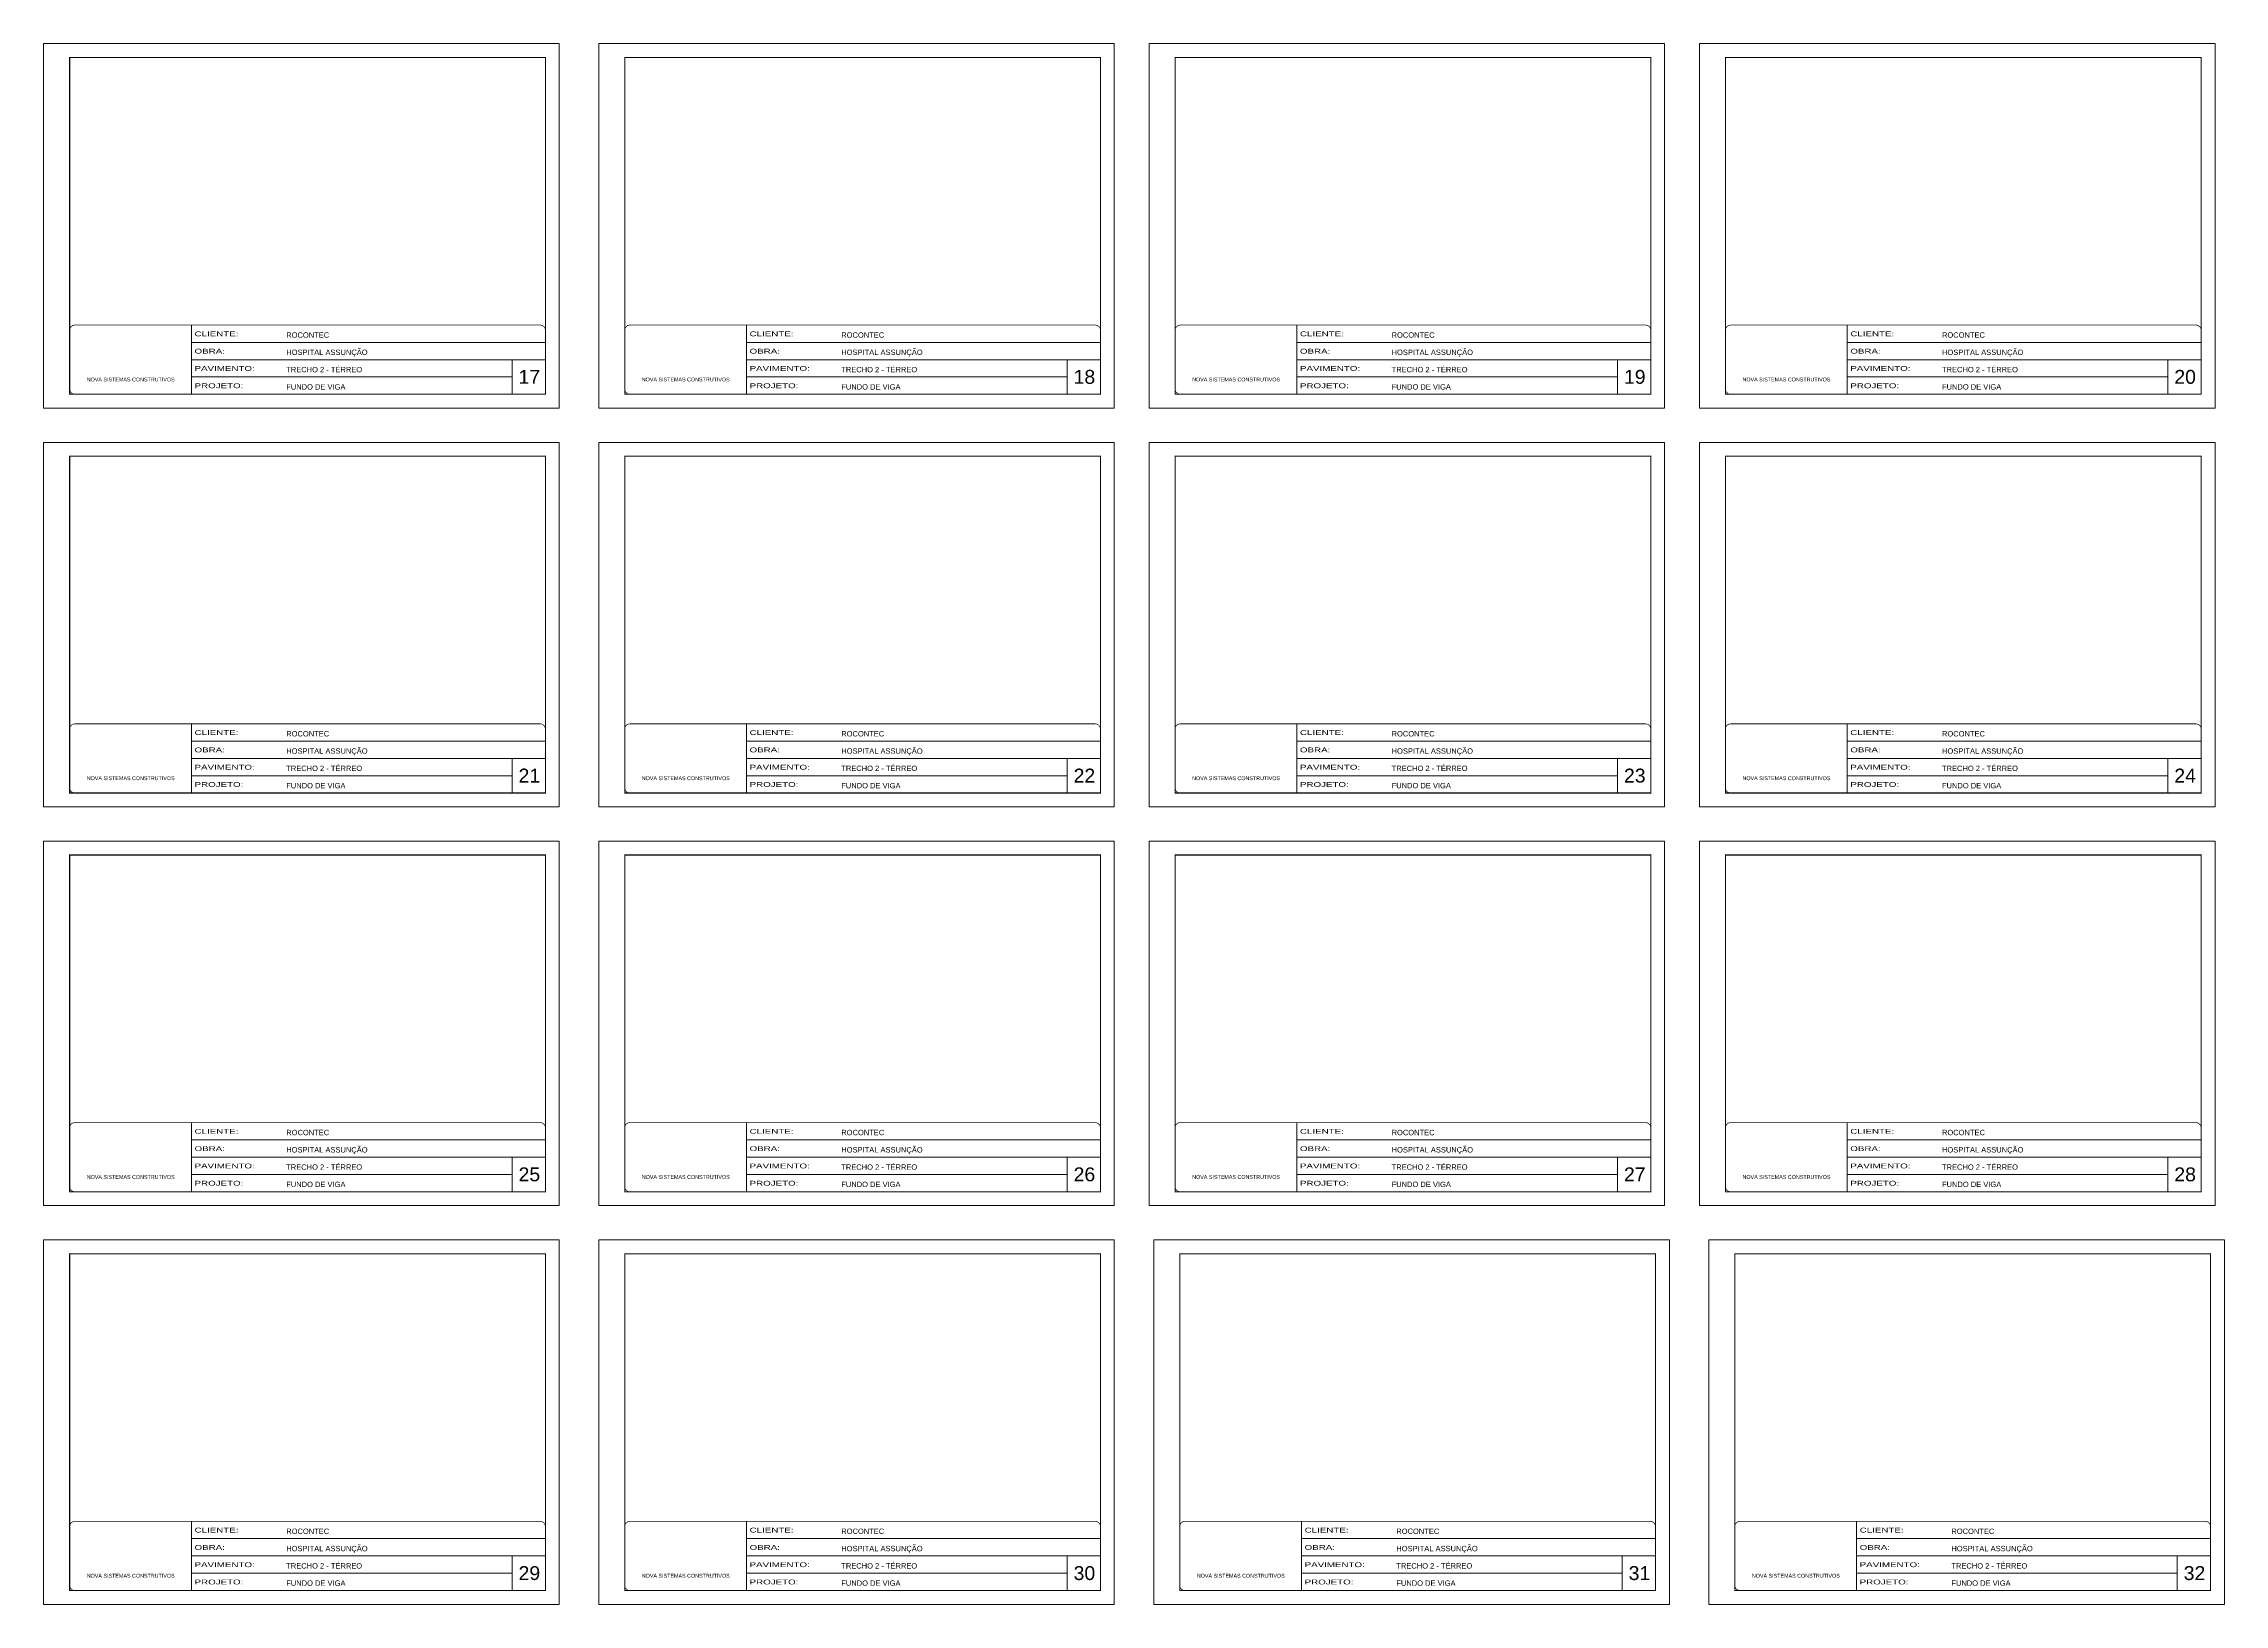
# Model space of a CAD drawing. Extents: x 2954 to 9234, y 774 to 9864.
# Drawn here: x 2954 to 9234, y 774 to 5270 of the extents above; entities that cross this region are included whole.
import ezdxf

# ---------------------------------------------------------------- set-up
doc = ezdxf.new("R2010")
doc.units = 0
doc.linetypes.add('CONTINUO', pattern=[0])
doc.linetypes.add('DASHED', pattern=[0.75, 0.5, -0.25])
for name, color, linetype, lineweight in [('CARIMBO', 255, 'Continuous', 9), ('Folhas', 255, 'Continuous', 9), ('SARRAFO DE PRESSAO', 251, 'DASHED', 9)]:
    doc.layers.add(name, color=color, linetype=linetype, lineweight=lineweight)
doc.styles.add('ARIAL', font='arial.ttf')
doc.styles.add('Tecnologia', font='')
doc.styles.get('Tecnologia').set_extended_font_data('Forgotten Futurist')

# ---------------------------------------------------------------- blocks, each defined once
blk = doc.blocks.new('9999999999')
at = {"color": 30, "linetype": 'CONTINUO'}
for p, q in [((98564.6, 34230.2), (98564.6, 34429.4)), ((98564.6, 34379.6), (99584, 34379.6)), ((98564.6, 34329.8), (99488, 34329.8)), ((99584, 34329.8), (99488, 34329.8)), ((99488, 34329.8), (99488, 34230.2)), ((98564.6, 34280), (99488, 34280))]:
    blk.add_line(p, q, dxfattribs=at)
at = {"color": 30, "linetype": 'CONTINUO', "const_width": 2}
blk.add_lwpolyline([(99584, 34230.2), (99584, 34414.4, 0.414214), (99569, 34429.4), (98229, 34429.4, 0.414214), (98214, 34414.4), (98214, 34245.2, 0.414214), (98229, 34230.2), (99584, 34230.2)], format="xyb", dxfattribs=at)
at = {"layer": 'Folhas'}
blk.add_lwpolyline([(98139, 34190.2), (99624, 34190.2), (99624, 35240.2), (98139, 35240.2)], close=True, dxfattribs=at)
at = {"layer": 'Folhas', "color": 30, "const_width": 3}
blk.add_lwpolyline([(98214, 34230.2), (99584, 34230.2), (99584, 35200.2), (98214, 35200.2)], close=True, dxfattribs=at)
at = {"color": 7, "linetype": 'Continuous', "ltscale": 5, "style": 'ARIAL'}
for s, height, p in [('ROCONTEC', 15.48, (98837.7, 34393.1)), ('HOSPITAL ASSUNÇÃO', 15.483, (98837.7, 34343.3)), ('TRECHO 2 - TÉRREO', 15.483, (98837.7, 34293.5)), ('NOVA SISTEMAS CONSTRUTIVOS', 11.059, (98263.2, 34267.2)), ('FUNDO DE VIGA', 15.483, (98837.7, 34243.7))]:
    blk.add_text(s, height=height, dxfattribs=at).set_placement(p)
at = {"layer": 'Folhas', "color": 7, "style": 'Tecnologia', "width": 1.5}
for s, p in [('OBRA:', (98573.7, 34347.3)), ('CLIENTE:', (98573.7, 34397.2)), ('PAVIMENTO:', (98573.7, 34297.5)), ('PROJETO:', (98573.7, 34247.7))]:
    blk.add_text(s, height=14, dxfattribs=at).set_placement(p)

msp = doc.modelspace()

# ---------------------------------------------------------------- block references
at = {"layer": 'SARRAFO DE PRESSAO', "color": 6, "linetype": 'ByBlock'}
for p in [(-95185.12, -29970.14), (-93586.62, -29970.14), (-92001.62, -29970.14), (-90416.62, -29970.14), (-95185.12, -31118.71), (-93586.62, -31118.71), (-92001.62, -31118.71), (-90416.62, -31118.71), (-95185.12, -32267.29), (-93586.62, -32267.29), (-92001.62, -32267.29), (-90416.62, -32267.29), (-95185.12, -33415.86), (-93586.62, -33415.86), (-91988.12, -33415.86), (-90389.62, -33415.86)]:
    msp.add_blockref('9999999999', p, dxfattribs=at)

# ---------------------------------------------------------------- texts
at = {"layer": 'CARIMBO', "style": 'ARIAL'}
for s, p in [('17', (4321.72, 4290.21)), ('18', (5920.22, 4290.21)), ('19', (7505.22, 4290.21)), ('20', (9090.22, 4290.21)), ('21', (4321.72, 3141.64)), ('22', (5920.22, 3141.64)), ('23', (7505.22, 3141.64)), ('24', (9090.22, 3141.64)), ('25', (4321.72, 1993.06)), ('26', (5920.22, 1993.06)), ('27', (7505.22, 1993.06)), ('28', (9090.22, 1993.06)), ('29', (4321.72, 844.49)), ('30', (5920.22, 844.49)), ('31', (7518.72, 844.49)), ('32', (9117.22, 844.49))]:
    msp.add_text(s, height=40, dxfattribs=at).set_placement(p)

doc.saveas('drawing.dxf')
